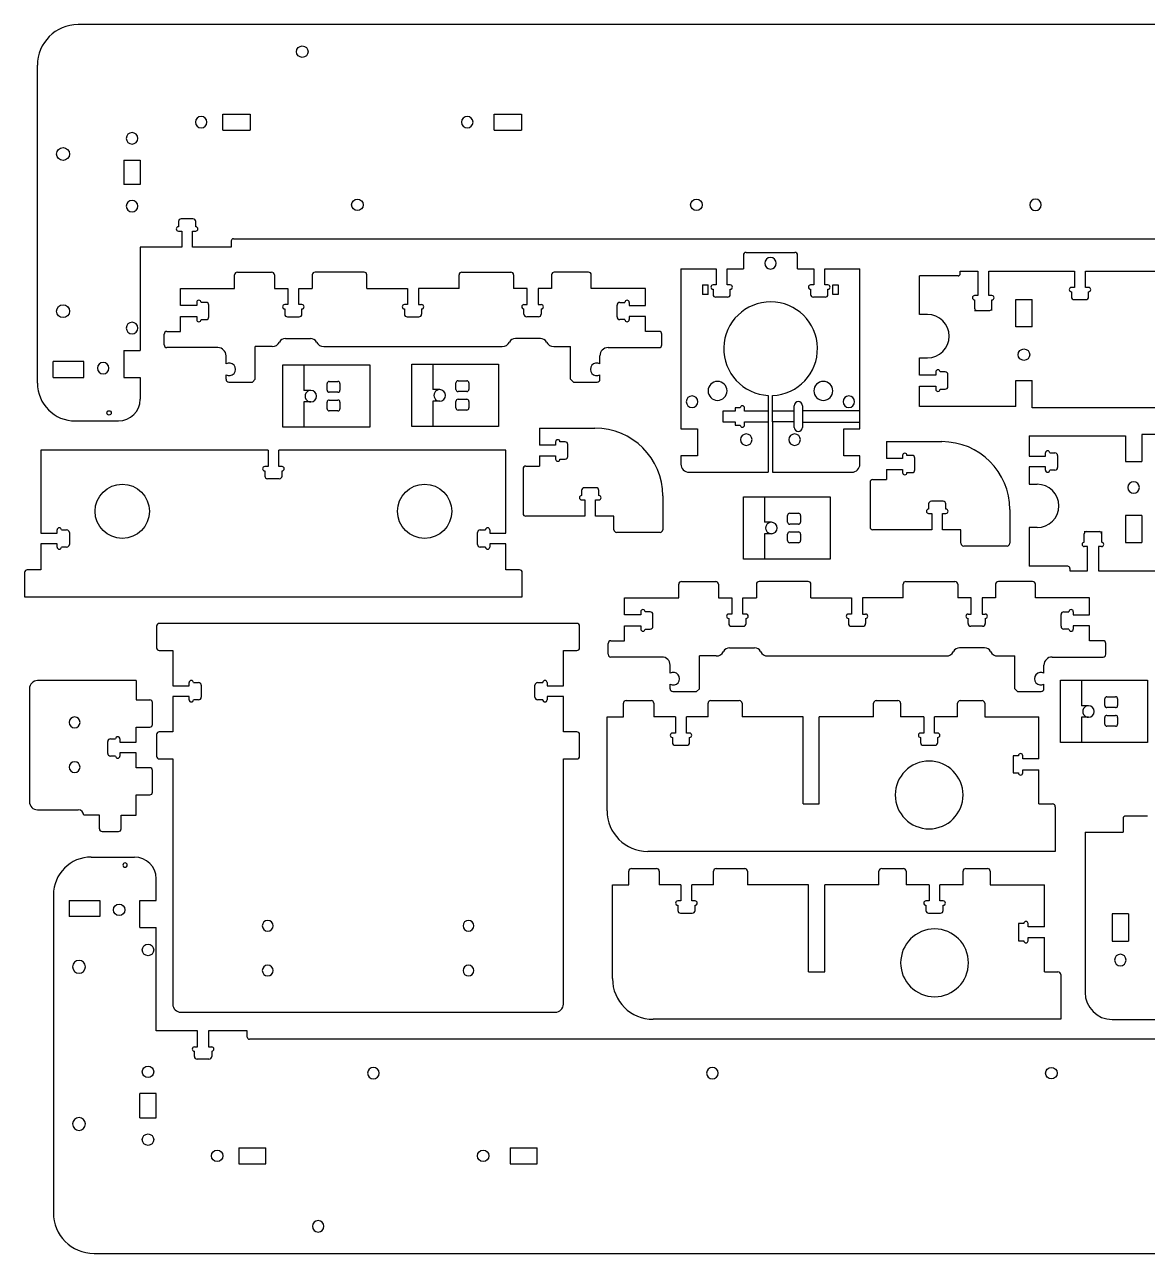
# Model space of a CAD drawing. Header units: millimetres. Extents: x 153 to 1657, y 1821 to 3313.
# Drawn here: x 154 to 982, y 2401 to 3308 of the extents above; entities that cross this region are included whole.
import ezdxf

# ---------------------------------------------------------------- set-up
doc = ezdxf.new("R2010")
doc.units = ezdxf.units.MM
doc.linetypes.add('HIDDEN', pattern=[9.525, 6.35, -3.175])
doc.layers.get('0').update_dxf_attribs({"color": 253, "lineweight": 70, "true_color": 0x8faf8f})
doc.layers.add('Hidden', color=48, linetype='HIDDEN', lineweight=70, true_color=0x483a05)

msp = doc.modelspace()

# ---------------------------------------------------------------- linework, layer by layer
at = {"color": 158, "lineweight": -3, "true_color": 0x052648}
for p, q in [((1354.97, 3308.17), (192.97, 3308.17)), ((162.97, 3043.67), (162.97, 3278.17)), ((299.77, 3230.17), (299.77, 3242.17)), ((299.77, 3242.17), (319.77, 3242.17)), ((319.77, 3242.17), (319.77, 3230.17)), ((499.85, 3230.17), (499.85, 3242.17)), ((499.85, 3242.17), (519.85, 3242.17)), ((519.85, 3242.17), (519.85, 3230.17)), ((299.77, 3230.17), (319.77, 3230.17)), ((499.85, 3230.17), (519.85, 3230.17)), ((226.77, 3208.23), (226.77, 3190.18)), ((226.77, 3208.23), (238.77, 3208.23)), ((238.77, 3208.23), (238.77, 3190.18)), ((238.77, 3190.18), (226.77, 3190.18)), ((277.72, 3164.82), (269.02, 3164.82)), ((267.02, 3162.82), (267.02, 3159.02)), ((267.02, 3155.82), (269.37, 3155.82)), ((269.37, 3155.82), (269.37, 3143.82)), ((277.37, 3143.82), (277.37, 3155.82)), ((277.37, 3155.82), (279.72, 3155.82)), ((279.72, 3159.02), (279.72, 3162.82)), ((305.97, 3148.57), (305.97, 3143.82)), ((307.57, 3150.17), (1240.37, 3150.17)), ((238.77, 3143.82), (238.77, 3067.67)), ((269.37, 3143.82), (238.77, 3143.82)), ((305.97, 3143.82), (277.37, 3143.82)), ((226.77, 3067.67), (238.77, 3067.67)), ((226.77, 3067.67), (226.77, 3047.67)), ((174.72, 3047.67), (174.72, 3059.67)), ((197.22, 3059.67), (174.72, 3059.67)), ((197.22, 3047.67), (197.22, 3059.67)), ((174.72, 3047.67), (197.22, 3047.67)), ((226.77, 3047.67), (238.77, 3047.67)), ((238.77, 3047.67), (238.77, 3031.67)), ((190.97, 3015.67), (222.77, 3015.67)), ((560.85, 2866.28), (252.85, 2866.28)), ((250.85, 2864.28), (250.85, 2848.28)), ((562.85, 2848.28), (562.85, 2864.28)), ((252.85, 2846.28), (262.85, 2846.28)), ((262.85, 2846.28), (262.85, 2820.28)), ((550.85, 2846.28), (560.85, 2846.28)), ((550.85, 2820.28), (550.85, 2846.28)), ((262.85, 2820.28), (274.85, 2820.28)), ((274.85, 2820.28), (274.85, 2822.63)), ((278.05, 2822.63), (281.85, 2822.63)), ((283.85, 2820.63), (283.85, 2811.93)), ((529.85, 2811.93), (529.85, 2820.63)), ((531.85, 2822.63), (535.65, 2822.63)), ((538.85, 2822.63), (538.85, 2820.28)), ((538.85, 2820.28), (550.85, 2820.28)), ((262.85, 2812.28), (262.85, 2786.28)), ((274.85, 2812.28), (262.85, 2812.28)), ((274.85, 2809.93), (274.85, 2812.28)), ((538.85, 2812.28), (538.85, 2809.93)), ((550.85, 2812.28), (538.85, 2812.28)), ((550.85, 2786.28), (550.85, 2812.28)), ((281.85, 2809.93), (278.05, 2809.93)), ((535.65, 2809.93), (531.85, 2809.93)), ((250.85, 2784.28), (250.85, 2768.28)), ((262.85, 2786.28), (252.85, 2786.28)), ((560.85, 2786.28), (550.85, 2786.28)), ((562.85, 2768.28), (562.85, 2784.28)), ((252.85, 2766.28), (262.85, 2766.28)), ((262.85, 2766.28), (262.85, 2585.36)), ((550.85, 2585.36), (550.85, 2766.28)), ((550.85, 2766.28), (560.85, 2766.28)), ((202.74, 2693.93), (234.54, 2693.93)), ((250.54, 2661.93), (250.54, 2677.93)), ((174.74, 2665.93), (174.74, 2431.43)), ((186.49, 2661.93), (208.99, 2661.93)), ((186.49, 2661.93), (186.49, 2649.93)), ((208.99, 2661.93), (208.99, 2649.93)), ((238.54, 2641.93), (238.54, 2661.93)), ((238.54, 2661.93), (250.54, 2661.93)), ((208.99, 2649.93), (186.49, 2649.93)), ((238.54, 2641.93), (250.54, 2641.93)), ((250.54, 2565.78), (250.54, 2641.93)), ((268.85, 2579.36), (544.85, 2579.36)), ((281.14, 2565.78), (250.54, 2565.78)), ((281.14, 2553.78), (281.14, 2565.78)), ((317.74, 2565.78), (289.14, 2565.78)), ((289.14, 2565.78), (289.14, 2553.78)), ((317.74, 2561.03), (317.74, 2565.78)), ((1252.14, 2559.43), (319.34, 2559.43)), ((278.79, 2553.78), (281.14, 2553.78)), ((278.79, 2546.78), (278.79, 2550.58)), ((289.14, 2553.78), (291.49, 2553.78)), ((291.49, 2550.58), (291.49, 2546.78)), ((289.49, 2544.78), (280.79, 2544.78)), ((250.54, 2519.42), (238.54, 2519.42)), ((238.54, 2501.37), (238.54, 2519.42)), ((250.54, 2501.37), (250.54, 2519.42)), ((238.54, 2501.37), (250.54, 2501.37)), ((311.54, 2479.43), (311.54, 2467.43)), ((311.54, 2479.43), (331.54, 2479.43)), ((331.54, 2467.43), (331.54, 2479.43)), ((511.62, 2479.43), (511.62, 2467.43)), ((511.62, 2479.43), (531.62, 2479.43)), ((531.62, 2467.43), (531.62, 2479.43)), ((311.54, 2467.43), (331.54, 2467.43)), ((511.62, 2467.43), (531.62, 2467.43)), ((204.74, 2401.43), (1366.74, 2401.43))]:
    msp.add_line(p, q, dxfattribs=at)
at = {"color": 48, "lineweight": -3, "true_color": 0x483a05}
for p, q in [((683.56, 3138.04), (683.56, 3128.04)), ((685.56, 3140.04), (721.56, 3140.04)), ((723.56, 3128.04), (723.56, 3138.04)), ((308.43, 3113.51), (308.43, 3123.51)), ((310.43, 3125.51), (335.71, 3125.51)), ((337.71, 3123.51), (337.71, 3113.51)), ((365.71, 3123.51), (365.71, 3113.51)), ((403.93, 3125.51), (367.71, 3125.51)), ((405.93, 3113.51), (405.93, 3123.51)), ((473.93, 3113.51), (473.93, 3123.51)), ((475.93, 3125.51), (512.15, 3125.51)), ((514.15, 3123.51), (514.15, 3113.51)), ((542.15, 3123.51), (542.15, 3113.51)), ((569.43, 3125.51), (544.15, 3125.51)), ((571.43, 3113.51), (571.43, 3123.51)), ((637.55, 3128.04), (663.56, 3128.04)), ((637.55, 3128.04), (637.55, 3009.89)), ((663.56, 3128.04), (663.56, 3116.03)), ((671.56, 3128.04), (683.56, 3128.04)), ((671.56, 3116.03), (671.56, 3128.04)), ((723.56, 3128.04), (735.56, 3128.04)), ((735.56, 3128.04), (735.56, 3116.03)), ((743.56, 3128.04), (769.57, 3128.04)), ((743.56, 3116.03), (743.56, 3128.04)), ((769.57, 3023.46), (769.57, 3128.04)), ((841.88, 3122.72), (813.48, 3122.72)), ((813.48, 3094.25), (813.48, 3122.72)), ((843.48, 3126.22), (856.48, 3126.22)), ((843.48, 3124.32), (843.48, 3126.22)), ((856.48, 3126.22), (856.48, 3108.22)), ((864.48, 3126.22), (927.81, 3126.22)), ((864.48, 3108.22), (864.48, 3126.22)), ((927.81, 3126.22), (927.81, 3114.22)), ((935.81, 3126.22), (1038.58, 3126.22)), ((935.81, 3114.22), (935.81, 3126.22)), ((268.43, 3113.51), (308.43, 3113.51)), ((268.43, 3100.79), (268.43, 3113.51)), ((337.71, 3113.51), (347.71, 3113.51)), ((347.71, 3113.51), (347.71, 3101.51)), ((355.71, 3113.51), (356.23, 3113.51)), ((355.71, 3101.51), (355.71, 3113.51)), ((356.23, 3113.51), (365.71, 3113.51)), ((405.93, 3113.51), (435.93, 3113.51)), ((435.93, 3113.51), (435.93, 3101.51)), ((473.93, 3113.51), (443.93, 3113.51)), ((443.93, 3113.51), (443.93, 3101.51)), ((523.63, 3113.51), (514.15, 3113.51)), ((524.15, 3113.51), (523.63, 3113.51)), ((524.15, 3101.51), (524.15, 3113.51)), ((542.15, 3113.51), (532.15, 3113.51)), ((532.15, 3113.51), (532.15, 3101.51)), ((611.43, 3113.51), (571.43, 3113.51)), ((611.43, 3100.79), (611.43, 3113.51)), ((653.56, 3116.04), (653.56, 3109.03)), ((653.56, 3116.04), (657.56, 3116.04)), ((657.56, 3109.03), (657.56, 3116.04)), ((663.56, 3116.03), (661.21, 3116.03)), ((661.21, 3112.83), (661.21, 3109.03)), ((673.91, 3116.03), (671.56, 3116.03)), ((673.91, 3109.03), (673.91, 3112.83)), ((735.56, 3116.03), (733.21, 3116.03)), ((733.21, 3112.83), (733.21, 3109.03)), ((745.91, 3116.03), (743.56, 3116.03)), ((745.91, 3109.03), (745.91, 3112.83)), ((749.56, 3109.03), (749.56, 3116.03)), ((749.56, 3116.03), (753.56, 3116.03)), ((753.56, 3116.03), (753.56, 3109.03)), ((927.81, 3114.22), (925.46, 3114.22)), ((925.46, 3111.02), (925.46, 3107.22)), ((938.16, 3114.22), (935.81, 3114.22)), ((938.16, 3107.22), (938.16, 3111.02)), ((280.43, 3103.14), (280.43, 3100.79)), ((287.43, 3103.14), (283.63, 3103.14)), ((289.43, 3092.44), (289.43, 3101.14)), ((347.71, 3101.51), (345.36, 3101.51)), ((358.06, 3101.51), (355.71, 3101.51)), ((435.93, 3101.51), (433.58, 3101.51)), ((443.93, 3101.51), (446.28, 3101.51)), ((521.8, 3101.51), (524.15, 3101.51)), ((532.15, 3101.51), (534.5, 3101.51)), ((590.43, 3092.44), (590.43, 3101.14)), ((592.43, 3103.14), (596.23, 3103.14)), ((599.43, 3103.14), (599.43, 3100.79)), ((657.56, 3109.03), (653.56, 3109.03)), ((671.91, 3107.03), (663.21, 3107.03)), ((743.91, 3107.03), (735.21, 3107.03)), ((753.56, 3109.03), (749.56, 3109.03)), ((856.48, 3108.22), (854.13, 3108.22)), ((854.13, 3105.02), (854.13, 3098.82)), ((866.83, 3108.22), (864.48, 3108.22)), ((866.83, 3098.82), (866.83, 3105.02)), ((884.48, 3085.22), (884.48, 3105.22)), ((884.48, 3105.22), (896.48, 3105.22)), ((896.48, 3085.22), (896.48, 3105.22)), ((927.46, 3105.22), (936.16, 3105.22)), ((280.43, 3100.79), (268.43, 3100.79)), ((268.43, 3092.79), (280.43, 3092.79)), ((268.43, 3081.79), (268.43, 3092.79)), ((280.43, 3092.79), (280.43, 3090.44)), ((345.36, 3098.31), (345.36, 3094.51)), ((347.36, 3092.51), (356.06, 3092.51)), ((358.06, 3094.51), (358.06, 3098.31)), ((433.58, 3098.31), (433.58, 3094.51)), ((435.58, 3092.51), (444.28, 3092.51)), ((446.28, 3098.31), (446.28, 3094.51)), ((521.8, 3094.51), (521.8, 3098.31)), ((532.5, 3092.51), (523.8, 3092.51)), ((534.5, 3098.31), (534.5, 3094.51)), ((599.43, 3100.79), (611.43, 3100.79)), ((611.43, 3092.79), (599.43, 3092.79)), ((599.43, 3092.79), (599.43, 3090.44)), ((611.43, 3081.79), (611.43, 3092.79)), ((819.32, 3094.25), (813.48, 3094.25)), ((854.13, 3097.22), (855.73, 3097.22)), ((855.73, 3097.22), (865.23, 3097.22)), ((866.83, 3097.22), (866.83, 3098.82)), ((283.63, 3090.44), (287.43, 3090.44)), ((596.23, 3090.44), (592.43, 3090.44)), ((896.48, 3085.22), (884.48, 3085.22)), ((256.43, 3071.79), (256.43, 3079.79)), ((258.43, 3081.79), (268.43, 3081.79)), ((345.93, 3076.59), (364.32, 3076.59)), ((533.93, 3076.59), (515.54, 3076.59)), ((621.43, 3081.79), (611.43, 3081.79)), ((623.43, 3071.79), (623.43, 3079.79)), ((296.08, 3069.79), (258.43, 3069.79)), ((323.66, 3046.41), (323.66, 3070.55)), ((336.11, 3070.55), (323.66, 3070.55)), ((374.14, 3070.55), (505.72, 3070.55)), ((543.75, 3070.55), (556.2, 3070.55)), ((556.2, 3046.41), (556.2, 3070.55)), ((583.78, 3069.79), (621.43, 3069.79)), ((302.08, 3057.76), (302.08, 3063.79)), ((344.07, 3010.99), (344.07, 3056.99)), ((344.07, 3056.99), (359.57, 3056.99)), ((359.57, 3056.99), (359.57, 3038.24)), ((359.57, 3056.99), (408.03, 3056.99)), ((408.03, 3056.99), (408.03, 3010.99)), ((439.1, 3011.54), (439.1, 3057.54)), ((439.1, 3057.54), (454.6, 3057.54)), ((454.6, 3057.54), (454.6, 3038.79)), ((454.6, 3057.54), (503.06, 3057.54)), ((503.06, 3057.54), (503.06, 3011.54)), ((577.78, 3057.76), (577.78, 3063.79)), ((813.48, 3062.25), (819.32, 3062.25)), ((813.48, 3049.48), (813.48, 3062.25)), ((302.08, 3046.41), (302.08, 3049.76)), ((577.78, 3046.41), (577.78, 3049.76)), ((825.48, 3049.48), (813.48, 3049.48)), ((825.48, 3051.83), (825.48, 3049.48)), ((832.48, 3051.83), (828.68, 3051.83)), ((834.48, 3041.13), (834.48, 3049.83)), ((304.08, 3044.41), (321.66, 3044.41)), ((323.66, 3046.41), (321.66, 3044.41)), ((364.63, 3038.24), (359.57, 3038.24)), ((376.59, 3038.42), (376.59, 3043.22)), ((378.19, 3044.82), (384.52, 3044.82)), ((386.12, 3043.22), (386.12, 3038.42)), ((459.66, 3038.79), (454.6, 3038.79)), ((471.62, 3038.97), (471.62, 3043.77)), ((473.22, 3045.37), (479.55, 3045.37)), ((481.15, 3043.77), (481.15, 3038.97)), ((558.2, 3044.41), (556.2, 3046.41)), ((558.2, 3044.41), (575.78, 3044.41)), ((813.48, 3041.48), (825.48, 3041.48)), ((813.48, 3026.47), (813.48, 3041.48)), ((825.48, 3041.48), (825.48, 3039.13)), ((828.68, 3039.13), (832.48, 3039.13)), ((884.48, 3026.47), (884.48, 3045.48)), ((884.48, 3045.48), (896.48, 3045.48)), ((896.48, 3025.48), (896.48, 3045.48)), ((364.63, 3029.74), (359.57, 3029.74)), ((359.57, 3029.74), (359.57, 3010.99)), ((376.59, 3024.75), (376.59, 3029.55)), ((384.52, 3036.82), (378.19, 3036.82)), ((378.19, 3031.15), (384.52, 3031.15)), ((386.12, 3029.55), (386.12, 3024.75)), ((459.66, 3030.29), (454.6, 3030.29)), ((454.6, 3030.29), (454.6, 3011.54)), ((471.62, 3025.3), (471.62, 3030.1)), ((479.55, 3037.37), (473.22, 3037.37)), ((473.22, 3031.7), (479.55, 3031.7)), ((481.15, 3030.1), (481.15, 3025.3)), ((701.96, 3034.53), (701.96, 3022.96)), ((705.16, 3022.96), (705.16, 3034.52)), ((384.52, 3023.15), (378.19, 3023.15)), ((479.55, 3023.7), (473.22, 3023.7)), ((668.46, 3022.96), (668.46, 3014.96)), ((677.46, 3022.96), (668.46, 3022.96)), ((677.46, 3025.31), (677.46, 3022.96)), ((681.26, 3025.31), (677.46, 3025.31)), ((684.46, 3022.96), (684.46, 3025.31)), ((701.96, 3022.96), (684.46, 3022.96)), ((701.96, 3022.96), (701.96, 3014.96)), ((721.16, 3022.96), (705.16, 3022.96)), ((705.16, 3014.96), (705.16, 3022.96)), ((721.16, 3022.96), (721.16, 3026.96)), ((721.16, 3014.96), (721.16, 3022.96)), ((727.16, 3026.96), (727.16, 3023.46)), ((727.16, 3023.46), (769.57, 3023.46)), ((727.16, 3023.46), (727.16, 3014.46)), ((769.57, 3014.46), (769.57, 3023.46)), ((884.48, 3026.47), (813.48, 3026.47)), ((987.58, 3025.48), (896.48, 3025.48)), ((359.57, 3010.99), (344.07, 3010.99)), ((408.03, 3010.99), (359.57, 3010.99)), ((454.6, 3011.54), (439.1, 3011.54)), ((503.06, 3011.54), (454.6, 3011.54)), ((533.15, 3010.42), (574.15, 3010.42)), ((533.15, 3010.42), (533.15, 2997.92)), ((668.46, 3014.96), (677.46, 3014.96)), ((677.46, 3014.96), (677.46, 3012.61)), ((677.46, 3012.61), (681.26, 3012.61)), ((684.46, 3014.96), (701.96, 3014.96)), ((684.46, 3012.61), (684.46, 3014.96)), ((701.96, 3014.96), (701.96, 2977.89)), ((721.16, 3014.96), (705.16, 3014.96)), ((705.16, 3014.96), (705.16, 2977.89)), ((721.16, 3010.96), (721.16, 3014.96)), ((727.16, 3014.46), (727.16, 3010.96)), ((769.57, 3014.46), (727.16, 3014.46)), ((769.57, 3009.89), (769.57, 3014.46)), ((637.55, 3009.89), (649.88, 3009.89)), ((649.88, 3009.89), (649.88, 2989.89)), ((757.56, 2989.89), (757.56, 3009.89)), ((757.56, 3009.89), (769.57, 3009.89)), ((894.36, 3004.76), (965.36, 3004.76)), ((894.36, 3004.76), (894.36, 2989.75)), ((965.36, 3004.76), (965.36, 2985.75)), ((977.36, 3005.75), (977.36, 2985.75)), ((1068.46, 3005.75), (977.36, 3005.75)), ((333.03, 2994.06), (165.53, 2994.06)), ((165.53, 2994.06), (165.53, 2932.96)), ((333.03, 2994.06), (333.03, 2982.06)), ((508.53, 2994.06), (341.03, 2994.06)), ((341.03, 2982.06), (341.03, 2994.06)), ((508.53, 2932.96), (508.53, 2994.06)), ((545.15, 2997.92), (533.15, 2997.92)), ((545.15, 3000.27), (545.15, 2997.92)), ((552.15, 3000.27), (548.35, 3000.27)), ((554.15, 2989.57), (554.15, 2998.27)), ((789.05, 3000.42), (830.05, 3000.42)), ((789.05, 3000.42), (789.05, 2987.92)), ((533.15, 2989.92), (545.15, 2989.92)), ((533.15, 2989.92), (533.15, 2982.42)), ((545.15, 2989.92), (545.15, 2987.57)), ((548.35, 2987.57), (552.15, 2987.57)), ((649.88, 2989.89), (637.55, 2989.89)), ((637.55, 2989.89), (637.55, 2983.89)), ((769.57, 2989.89), (757.56, 2989.89)), ((769.57, 2983.89), (769.57, 2989.89)), ((801.05, 2987.92), (789.05, 2987.92)), ((801.05, 2990.27), (801.05, 2987.92)), ((808.05, 2990.27), (804.25, 2990.27)), ((810.05, 2979.57), (810.05, 2988.27)), ((894.36, 2989.75), (906.36, 2989.75)), ((906.36, 2989.75), (906.36, 2992.1)), ((909.56, 2992.1), (913.36, 2992.1)), ((915.36, 2990.1), (915.36, 2981.4)), ((965.36, 2985.75), (977.36, 2985.75)), ((333.03, 2982.06), (330.68, 2982.06)), ((330.68, 2978.86), (330.68, 2975.06)), ((343.38, 2982.06), (341.03, 2982.06)), ((343.38, 2975.06), (343.38, 2978.86)), ((521.15, 2980.42), (521.15, 2947.42)), ((523.15, 2982.42), (533.15, 2982.42)), ((643.55, 2977.89), (701.96, 2977.89)), ((705.16, 2977.89), (763.57, 2977.89)), ((789.05, 2979.92), (801.05, 2979.92)), ((789.05, 2979.92), (789.05, 2972.42)), ((801.05, 2979.92), (801.05, 2977.57)), ((804.25, 2977.57), (808.05, 2977.57)), ((906.36, 2981.75), (894.36, 2981.75)), ((894.36, 2981.75), (894.36, 2968.98)), ((906.36, 2979.4), (906.36, 2981.75)), ((913.36, 2979.4), (909.56, 2979.4)), ((341.38, 2973.06), (332.68, 2973.06)), ((575, 2966.42), (566.3, 2966.42)), ((777.05, 2970.42), (777.05, 2937.42)), ((779.05, 2972.42), (789.05, 2972.42)), ((894.36, 2968.98), (900.2, 2968.98)), ((564.3, 2964.42), (564.3, 2960.62)), ((564.3, 2957.42), (566.65, 2957.42)), ((566.65, 2957.42), (566.65, 2945.42)), ((574.65, 2957.42), (577, 2957.42)), ((574.65, 2945.42), (574.65, 2957.42)), ((577, 2960.62), (577, 2964.42)), ((624.15, 2960.42), (624.15, 2935.42)), ((683.68, 2913.7), (683.68, 2959.7)), ((683.68, 2959.7), (699.18, 2959.7)), ((699.18, 2959.7), (699.18, 2940.95)), ((699.18, 2959.7), (747.64, 2959.7)), ((747.64, 2959.7), (747.64, 2913.7)), ((830.9, 2956.42), (822.2, 2956.42)), ((717.8, 2947.53), (724.13, 2947.53)), ((820.2, 2954.42), (820.2, 2950.62)), ((820.2, 2947.42), (822.55, 2947.42)), ((822.55, 2947.42), (822.55, 2935.42)), ((830.55, 2947.42), (832.9, 2947.42)), ((830.55, 2935.42), (830.55, 2947.42)), ((832.9, 2950.62), (832.9, 2954.42)), ((880.05, 2950.42), (880.05, 2925.42)), ((566.65, 2945.42), (523.15, 2945.42)), ((588.15, 2945.42), (574.65, 2945.42)), ((588.15, 2935.42), (588.15, 2945.42)), ((704.24, 2940.95), (699.18, 2940.95)), ((716.2, 2941.13), (716.2, 2945.93)), ((724.13, 2939.53), (717.8, 2939.53)), ((725.73, 2945.93), (725.73, 2941.13)), ((977.36, 2946.01), (965.36, 2946.01)), ((965.36, 2946.01), (965.36, 2926.01)), ((977.36, 2946.01), (977.36, 2926.01)), ((165.53, 2932.96), (177.53, 2932.96)), ((177.53, 2932.96), (177.53, 2935.31)), ((180.73, 2935.31), (184.53, 2935.31)), ((186.53, 2933.31), (186.53, 2924.61)), ((487.53, 2924.61), (487.53, 2933.31)), ((489.53, 2935.31), (493.33, 2935.31)), ((496.53, 2935.31), (496.53, 2932.96)), ((496.53, 2932.96), (508.53, 2932.96)), ((622.15, 2933.42), (590.15, 2933.42)), ((704.24, 2932.45), (699.18, 2932.45)), ((699.18, 2932.45), (699.18, 2913.7)), ((716.2, 2927.46), (716.2, 2932.26)), ((717.8, 2933.86), (724.13, 2933.86)), ((725.73, 2932.26), (725.73, 2927.46)), ((822.55, 2935.42), (779.05, 2935.42)), ((844.05, 2935.42), (830.55, 2935.42)), ((844.05, 2925.42), (844.05, 2935.42)), ((900.2, 2936.98), (894.36, 2936.98)), ((894.36, 2936.98), (894.36, 2908.51)), ((935.01, 2926.21), (935.01, 2932.41)), ((936.61, 2934.01), (946.11, 2934.01)), ((947.71, 2932.41), (947.71, 2926.21)), ((177.53, 2924.96), (165.53, 2924.96)), ((165.53, 2924.96), (165.53, 2905.86)), ((177.53, 2922.61), (177.53, 2924.96)), ((184.53, 2922.61), (180.73, 2922.61)), ((493.33, 2922.61), (489.53, 2922.61)), ((508.53, 2924.96), (496.53, 2924.96)), ((496.53, 2924.96), (496.53, 2922.61)), ((508.53, 2905.86), (508.53, 2924.96)), ((724.13, 2925.86), (717.8, 2925.86)), ((878.05, 2923.42), (846.05, 2923.42)), ((937.36, 2923.01), (935.01, 2923.01)), ((937.36, 2905.01), (937.36, 2923.01)), ((947.71, 2923.01), (945.36, 2923.01)), ((945.36, 2923.01), (945.36, 2905.01)), ((965.36, 2926.01), (977.36, 2926.01)), ((699.18, 2913.7), (683.68, 2913.7)), ((747.64, 2913.7), (699.18, 2913.7)), ((153.53, 2903.86), (153.53, 2885.86)), ((165.53, 2905.86), (155.53, 2905.86)), ((518.53, 2905.86), (508.53, 2905.86)), ((520.53, 2885.86), (520.53, 2903.86)), ((922.76, 2908.51), (894.36, 2908.51)), ((924.36, 2906.91), (924.36, 2905.01)), ((924.36, 2905.01), (937.36, 2905.01)), ((945.36, 2905.01), (1008.69, 2905.01)), ((635.9, 2885.23), (635.9, 2895.23)), ((637.9, 2897.23), (663.18, 2897.23)), ((665.18, 2895.23), (665.18, 2885.23)), ((693.18, 2895.23), (693.18, 2885.23)), ((731.4, 2897.23), (695.18, 2897.23)), ((733.4, 2885.23), (733.4, 2895.23)), ((801.4, 2885.23), (801.4, 2895.23)), ((803.4, 2897.23), (839.62, 2897.23)), ((841.62, 2895.23), (841.62, 2885.23)), ((869.62, 2895.23), (869.62, 2885.23)), ((896.9, 2897.23), (871.62, 2897.23)), ((898.9, 2885.23), (898.9, 2895.23)), ((153.53, 2885.86), (520.53, 2885.86)), ((595.9, 2885.23), (635.9, 2885.23)), ((595.9, 2872.51), (595.9, 2885.23)), ((665.18, 2885.23), (675.18, 2885.23)), ((675.18, 2885.23), (675.18, 2873.23)), ((683.18, 2885.23), (683.7, 2885.23)), ((683.18, 2873.23), (683.18, 2885.23)), ((683.7, 2885.23), (693.18, 2885.23)), ((733.4, 2885.23), (763.4, 2885.23)), ((763.4, 2885.23), (763.4, 2873.23)), ((801.4, 2885.23), (771.4, 2885.23)), ((771.4, 2885.23), (771.4, 2873.23)), ((851.1, 2885.23), (841.62, 2885.23)), ((851.62, 2885.23), (851.1, 2885.23)), ((851.62, 2873.23), (851.62, 2885.23)), ((869.62, 2885.23), (859.62, 2885.23)), ((859.62, 2885.23), (859.62, 2873.23)), ((938.9, 2885.23), (898.9, 2885.23)), ((938.9, 2872.51), (938.9, 2885.23)), ((607.9, 2874.86), (607.9, 2872.51)), ((614.9, 2874.86), (611.1, 2874.86)), ((919.9, 2874.86), (923.7, 2874.86)), ((926.9, 2874.86), (926.9, 2872.51)), ((607.9, 2872.51), (595.9, 2872.51)), ((616.9, 2864.16), (616.9, 2872.86)), ((675.18, 2873.23), (672.83, 2873.23)), ((672.83, 2870.03), (672.83, 2866.23)), ((685.53, 2873.23), (683.18, 2873.23)), ((685.53, 2866.23), (685.53, 2870.03)), ((763.4, 2873.23), (761.05, 2873.23)), ((761.05, 2870.03), (761.05, 2866.23)), ((771.4, 2873.23), (773.75, 2873.23)), ((773.75, 2870.03), (773.75, 2866.23)), ((849.27, 2873.23), (851.62, 2873.23)), ((849.27, 2866.23), (849.27, 2870.03)), ((859.62, 2873.23), (861.97, 2873.23)), ((861.97, 2870.03), (861.97, 2866.23)), ((917.9, 2864.16), (917.9, 2872.86)), ((926.9, 2872.51), (938.9, 2872.51)), ((595.9, 2864.51), (607.9, 2864.51)), ((595.9, 2853.51), (595.9, 2864.51)), ((607.9, 2864.51), (607.9, 2862.16)), ((611.1, 2862.16), (614.9, 2862.16)), ((674.83, 2864.23), (683.53, 2864.23)), ((763.05, 2864.23), (771.75, 2864.23)), ((859.97, 2864.23), (851.27, 2864.23)), ((923.7, 2862.16), (919.9, 2862.16)), ((938.9, 2864.51), (926.9, 2864.51)), ((926.9, 2864.51), (926.9, 2862.16)), ((938.9, 2853.51), (938.9, 2864.51)), ((583.9, 2843.51), (583.9, 2851.51)), ((585.9, 2853.51), (595.9, 2853.51)), ((673.4, 2848.31), (691.79, 2848.31)), ((861.4, 2848.31), (843.01, 2848.31)), ((948.9, 2853.51), (938.9, 2853.51)), ((950.9, 2843.51), (950.9, 2851.51)), ((623.55, 2841.51), (585.9, 2841.51)), ((651.13, 2818.13), (651.13, 2842.27)), ((663.58, 2842.27), (651.13, 2842.27)), ((701.61, 2842.27), (833.19, 2842.27)), ((871.22, 2842.27), (883.67, 2842.27)), ((883.67, 2818.13), (883.67, 2842.27)), ((911.25, 2841.51), (948.9, 2841.51)), ((629.55, 2829.48), (629.55, 2835.51)), ((905.25, 2829.48), (905.25, 2835.51)), ((235.83, 2824.07), (163.05, 2824.07)), ((235.83, 2824.07), (235.83, 2809.83)), ((629.55, 2818.13), (629.55, 2821.48)), ((905.25, 2818.13), (905.25, 2821.48)), ((917.55, 2778.31), (917.55, 2824.31)), ((917.55, 2824.31), (933.05, 2824.31)), ((933.05, 2824.31), (933.05, 2805.55)), ((933.05, 2824.31), (981.51, 2824.31)), ((981.51, 2824.31), (981.51, 2778.31)), ((157.05, 2818.07), (157.05, 2734.77)), ((631.55, 2816.13), (649.13, 2816.13)), ((651.13, 2818.13), (649.13, 2816.13)), ((885.67, 2816.13), (883.67, 2818.13)), ((885.67, 2816.13), (903.25, 2816.13)), ((951.67, 2812.14), (958, 2812.14)), ((235.83, 2809.83), (245.83, 2809.83)), ((247.83, 2791.83), (247.83, 2807.83)), ((595.08, 2797.36), (595.08, 2807.36)), ((597.08, 2809.36), (615.58, 2809.36)), ((617.58, 2807.36), (617.58, 2797.36)), ((657.58, 2797.36), (657.58, 2807.36)), ((659.58, 2809.36), (680.58, 2809.36)), ((682.58, 2807.36), (682.58, 2797.36)), ((779.58, 2797.36), (779.58, 2807.36)), ((781.58, 2809.36), (797.58, 2809.36)), ((799.58, 2807.36), (799.58, 2797.36)), ((841.58, 2797.36), (841.58, 2807.36)), ((843.58, 2809.36), (859.58, 2809.36)), ((861.58, 2807.36), (861.58, 2797.36)), ((938.11, 2805.55), (933.05, 2805.55)), ((950.07, 2805.74), (950.07, 2810.54)), ((958, 2804.14), (951.67, 2804.14)), ((959.6, 2810.54), (959.6, 2805.74)), ((583.08, 2797.36), (595.08, 2797.36)), ((583.08, 2728.06), (583.08, 2797.36)), ((633.58, 2797.36), (617.58, 2797.36)), ((633.58, 2797.36), (633.58, 2785.36)), ((657.58, 2797.36), (641.58, 2797.36)), ((641.58, 2785.36), (641.58, 2797.36)), ((727.58, 2797.36), (682.58, 2797.36)), ((727.58, 2733.06), (727.58, 2797.36)), ((779.58, 2797.36), (739.58, 2797.36)), ((739.58, 2733.06), (739.58, 2797.36)), ((816.58, 2797.36), (799.58, 2797.36)), ((816.58, 2797.36), (816.58, 2785.36)), ((841.58, 2797.36), (824.58, 2797.36)), ((824.58, 2785.36), (824.58, 2797.36)), ((861.58, 2797.36), (901.58, 2797.36)), ((901.58, 2766.36), (901.58, 2797.36)), ((938.11, 2797.06), (933.05, 2797.06)), ((933.05, 2797.06), (933.05, 2778.31)), ((950.07, 2792.07), (950.07, 2796.87)), ((951.67, 2798.47), (958, 2798.47)), ((959.6, 2796.87), (959.6, 2792.07)), ((235.83, 2789.83), (245.83, 2789.83)), ((235.83, 2778.77), (235.83, 2789.83)), ((633.58, 2785.36), (631.23, 2785.36)), ((643.93, 2785.36), (641.58, 2785.36)), ((816.58, 2785.36), (814.23, 2785.36)), ((826.93, 2785.36), (824.58, 2785.36)), ((958, 2790.47), (951.67, 2790.47)), ((214.83, 2770.42), (214.83, 2779.12)), ((216.83, 2781.12), (220.63, 2781.12)), ((223.83, 2781.12), (223.83, 2778.77)), ((223.83, 2778.77), (235.83, 2778.77)), ((631.23, 2782.16), (631.23, 2778.36)), ((633.23, 2776.36), (641.93, 2776.36)), ((643.93, 2778.36), (643.93, 2782.16)), ((814.23, 2782.16), (814.23, 2778.36)), ((816.23, 2776.36), (824.93, 2776.36)), ((826.93, 2778.36), (826.93, 2782.16)), ((933.05, 2778.31), (917.55, 2778.31)), ((981.51, 2778.31), (933.05, 2778.31)), ((220.63, 2768.42), (216.83, 2768.42)), ((235.83, 2770.77), (223.83, 2770.77)), ((223.83, 2770.77), (223.83, 2768.42)), ((235.83, 2759.83), (235.83, 2770.77)), ((882.58, 2768.71), (882.58, 2756.01)), ((886.38, 2768.71), (882.58, 2768.71)), ((889.58, 2766.36), (889.58, 2768.71)), ((901.58, 2766.36), (889.58, 2766.36)), ((245.83, 2759.83), (235.83, 2759.83)), ((247.83, 2741.83), (247.83, 2757.83)), ((889.58, 2758.36), (901.58, 2758.36)), ((889.58, 2756.01), (889.58, 2758.36)), ((901.58, 2733.06), (901.58, 2758.36)), ((882.58, 2756.01), (886.38, 2756.01)), ((235.83, 2739.83), (245.83, 2739.83)), ((235.83, 2724.77), (235.83, 2739.83)), ((727.58, 2733.06), (739.58, 2733.06)), ((901.58, 2733.06), (911.58, 2733.06)), ((913.58, 2731.06), (913.58, 2698.06)), ((163.05, 2728.77), (193.13, 2728.77)), ((208.73, 2724.77), (197.13, 2724.77)), ((208.73, 2714.77), (208.73, 2724.77)), ((224.73, 2714.77), (224.73, 2724.77)), ((224.73, 2724.77), (235.83, 2724.77)), ((963.58, 2722.19), (963.58, 2712.19)), ((981.58, 2724.19), (965.58, 2724.19)), ((210.73, 2712.77), (222.73, 2712.77)), ((935.58, 2712.19), (963.58, 2712.19)), ((935.58, 2712.19), (935.58, 2594.04)), ((913.58, 2698.06), (613.08, 2698.06)), ((601.08, 2685.49), (619.58, 2685.49)), ((663.58, 2685.49), (684.58, 2685.49)), ((785.58, 2685.49), (801.58, 2685.49)), ((847.58, 2685.49), (863.58, 2685.49)), ((599.08, 2673.49), (599.08, 2683.49)), ((621.58, 2683.49), (621.58, 2673.49)), ((661.58, 2673.49), (661.58, 2683.49)), ((686.58, 2683.49), (686.58, 2673.49)), ((783.58, 2673.49), (783.58, 2683.49)), ((803.58, 2683.49), (803.58, 2673.49)), ((845.58, 2673.49), (845.58, 2683.49)), ((865.58, 2683.49), (865.58, 2673.49)), ((587.08, 2673.49), (599.08, 2673.49)), ((587.08, 2604.19), (587.08, 2673.49)), ((637.58, 2673.49), (621.58, 2673.49)), ((637.58, 2673.49), (637.58, 2661.49)), ((661.58, 2673.49), (645.58, 2673.49)), ((645.58, 2661.49), (645.58, 2673.49)), ((731.58, 2673.49), (686.58, 2673.49)), ((731.58, 2609.19), (731.58, 2673.49)), ((783.58, 2673.49), (743.58, 2673.49)), ((743.58, 2609.19), (743.58, 2673.49)), ((820.58, 2673.49), (803.58, 2673.49)), ((820.58, 2673.49), (820.58, 2661.49)), ((845.58, 2673.49), (828.58, 2673.49)), ((828.58, 2661.49), (828.58, 2673.49)), ((865.58, 2673.49), (905.58, 2673.49)), ((905.58, 2642.49), (905.58, 2673.49)), ((637.58, 2661.49), (635.23, 2661.49)), ((635.23, 2658.29), (635.23, 2654.49)), ((647.93, 2661.49), (645.58, 2661.49)), ((647.93, 2654.49), (647.93, 2658.29)), ((820.58, 2661.49), (818.23, 2661.49)), ((818.23, 2658.29), (818.23, 2654.49)), ((830.93, 2661.49), (828.58, 2661.49)), ((830.93, 2654.49), (830.93, 2658.29)), ((637.23, 2652.49), (645.93, 2652.49)), ((820.23, 2652.49), (828.93, 2652.49)), ((955.58, 2651.89), (955.58, 2631.89)), ((967.58, 2651.89), (955.58, 2651.89)), ((967.58, 2651.89), (967.58, 2631.89)), ((886.58, 2644.84), (886.58, 2632.14)), ((890.38, 2644.84), (886.58, 2644.84)), ((893.58, 2642.49), (893.58, 2644.84)), ((905.58, 2642.49), (893.58, 2642.49)), ((886.58, 2632.14), (890.38, 2632.14)), ((893.58, 2634.49), (905.58, 2634.49)), ((893.58, 2632.14), (893.58, 2634.49)), ((905.58, 2609.19), (905.58, 2634.49)), ((955.58, 2631.89), (967.58, 2631.89)), ((731.58, 2609.19), (743.58, 2609.19)), ((905.58, 2609.19), (915.58, 2609.19)), ((917.58, 2607.19), (917.58, 2574.19)), ((917.58, 2574.19), (617.08, 2574.19)), ((955.58, 2574.04), (1305.16, 2574.04))]:
    msp.add_line(p, q, dxfattribs=at)
at = {"color": 158, "lineweight": -3, "true_color": 0x052648}
for centre, radius in [((358.3, 3288.17), 4.25), ((181.92, 3212.67), 4.76), ((398.97, 3175.17), 4.25), ((648.97, 3175.17), 4.25), ((181.92, 3096.67), 4.76), ((215.87, 3021.67), 1.6), ((223.28, 2654.93), 4.25), ((244.54, 2625.37), 4.25), ((244.54, 2535.42), 4.25), ((910.74, 2534.43), 4.25), ((244.54, 2485.37), 4.25), ((295.54, 2473.43), 4.25), ((491.74, 2473.43), 4.25)]:
    msp.add_circle(centre, radius, dxfattribs=at)
at = {"color": 158, "lineweight": -3, "true_color": 0x052648, "extrusion": (3.81401e-15, 8.67362e-19, -1)}
for centre in [(-283.77, 3236.17), (-479.97, 3236.17), (-232.77, 3224.23), (-232.77, 3174.18), (-898.97, 3175.17), (-232.77, 3084.23), (-211.51, 3054.67)]:
    msp.add_circle(centre, 4.25, dxfattribs=at)
at = {"color": 48, "lineweight": -3, "true_color": 0x483a05, "extrusion": (3.39762e-15, -3.67431e-15, -1)}
for centre, radius in [((-703.56, 3132.04), 4.25), ((-664.56, 3037.89), 7), ((-742.56, 3037.89), 7)]:
    msp.add_circle(centre, radius, dxfattribs=at)
at = {"color": 48, "lineweight": -3, "true_color": 0x483a05}
for centre, radius in [((890.48, 3064.6), 4.25), ((225.53, 2949.06), 20), ((448.53, 2949.06), 20)]:
    msp.add_circle(centre, radius, dxfattribs=at)
at = {"color": 48, "lineweight": -3, "true_color": 0x483a05, "extrusion": (3.39762e-15, -3.55185e-15, -1)}
for centre in [(-645.75, 3029.89), (-761.37, 3029.89), (-685.75, 3001.89), (-721.37, 3001.89)]:
    msp.add_circle(centre, 4.25, dxfattribs=at)
at = {"color": 48, "lineweight": -3, "true_color": 0x483a05, "extrusion": (-6.66706e-15, 2.9258e-15, -1)}
msp.add_circle((-971.36, 2966.63), 4.25, dxfattribs=at)
at = {"color": 48, "lineweight": -3, "true_color": 0x483a05, "extrusion": (-5.55112e-17, -5.15191e-15, -1)}
for centre in [(-190.44, 2793.27), (-190.44, 2760.27)]:
    msp.add_circle(centre, 4, dxfattribs=at)
at = {"color": 48, "lineweight": -3, "true_color": 0x483a05, "extrusion": (-5.55112e-17, 3.454e-15, -1)}
for centre in [(-820.58, 2739.71), (-824.58, 2615.84)]:
    msp.add_circle(centre, 25, dxfattribs=at)
at = {"color": 158, "lineweight": -3, "true_color": 0x052648, "extrusion": (-1.60174e-14, 8.67362e-19, -1)}
msp.add_circle((-227.64, 2687.93), 1.6, dxfattribs=at)
at = {"color": 158, "lineweight": -3, "true_color": 0x052648, "extrusion": (7.76054e-17, 3.91808e-15, -1)}
for centre in [(-332.85, 2643.16), (-480.85, 2643.16), (-332.85, 2610.16), (-480.85, 2610.16)]:
    msp.add_circle(centre, 4, dxfattribs=at)
at = {"color": 48, "lineweight": -3, "true_color": 0x483a05, "extrusion": (3.39762e-15, 1.23191e-15, -1)}
msp.add_circle((-961.58, 2617.89), 4.25, dxfattribs=at)
at = {"color": 158, "lineweight": -3, "true_color": 0x052648, "extrusion": (5.71917e-18, 8.67362e-19, -1)}
for centre in [(-193.69, 2612.93), (-193.69, 2496.93)]:
    msp.add_circle(centre, 4.76, dxfattribs=at)
at = {"color": 158, "lineweight": -3, "true_color": 0x052648, "extrusion": (-3.80257e-15, 8.67362e-19, -1)}
for centre in [(-410.74, 2534.43), (-660.74, 2534.43), (-370.07, 2421.43)]:
    msp.add_circle(centre, 4.25, dxfattribs=at)
at = {"color": 158, "lineweight": -3, "true_color": 0x052648}
for centre, radius, start, end in [((192.97, 3278.17), 30, 90, 180), ((269.02, 3162.82), 2, 90, 180), ((277.72, 3162.82), 2, 360, 90), ((267.02, 3157.42), 1.6, 90, 270), ((279.72, 3157.42), 1.6, 270, 90), ((307.57, 3148.57), 1.6, 90, 180), ((190.97, 3043.67), 28, 180, 270), ((222.77, 3031.67), 16, 270, 0), ((252.85, 2864.28), 2, 90, 180), ((560.85, 2864.28), 2, 0, 90), ((252.85, 2848.28), 2, 180, 270), ((560.85, 2848.28), 2, 270, 0), ((276.45, 2822.63), 1.6, 0, 180), ((281.85, 2820.63), 2, 360, 90), ((531.85, 2820.63), 2, 90, 180), ((537.25, 2822.63), 1.6, 0, 180), ((281.85, 2811.93), 2, 270, 0), ((531.85, 2811.93), 2, 180, 270), ((276.45, 2809.93), 1.6, 180, 0), ((537.25, 2809.93), 1.6, 180, 0), ((252.85, 2784.28), 2, 90, 180), ((560.85, 2784.28), 2, 0, 90), ((252.85, 2768.28), 2, 180, 270), ((560.85, 2768.28), 2, 270, 0), ((202.74, 2665.93), 28, 90, 180), ((234.54, 2677.93), 16, 0, 90), ((268.85, 2585.36), 6, 180, 270), ((544.85, 2585.36), 6, 270, 360), ((319.34, 2561.03), 1.6, 180, 270), ((278.79, 2552.18), 1.6, 90, 270), ((291.49, 2552.18), 1.6, 270, 90), ((280.79, 2546.78), 2, 180, 270), ((289.49, 2546.78), 2, 270, 0), ((204.74, 2431.43), 30, 180, 270)]:
    msp.add_arc(centre, radius, start, end, dxfattribs=at)
at = {"color": 48, "lineweight": -3, "true_color": 0x483a05}
for centre, radius, start, end in [((685.56, 3138.04), 2, 90, 180), ((721.56, 3138.04), 2, 360, 90), ((310.43, 3123.51), 2, 90, 180), ((335.71, 3123.51), 2, 0, 90), ((367.71, 3123.51), 2, 90, 180), ((403.93, 3123.51), 2, 0, 90), ((475.93, 3123.51), 2, 90, 180), ((512.15, 3123.51), 2, 360, 90), ((544.15, 3123.51), 2, 90, 180), ((569.43, 3123.51), 2, 360, 90), ((841.88, 3124.32), 1.6, 270, 0), ((661.21, 3114.43), 1.6, 90, 270), ((673.91, 3114.43), 1.6, 270, 90), ((733.21, 3114.43), 1.6, 90, 270), ((745.91, 3114.43), 1.6, 270, 90), ((925.46, 3112.62), 1.6, 90, 270), ((938.16, 3112.62), 1.6, 270, 90), ((282.03, 3103.14), 1.6, 0, 180), ((287.43, 3101.14), 2, 360, 90), ((345.36, 3099.91), 1.6, 90, 270), ((358.06, 3099.91), 1.6, 270, 90), ((433.58, 3099.91), 1.6, 90, 270), ((446.28, 3099.91), 1.6, 270, 90), ((521.8, 3099.91), 1.6, 90, 270), ((534.5, 3099.91), 1.6, 270, 90), ((592.43, 3101.14), 2, 90, 180), ((597.83, 3103.14), 1.6, 360, 180), ((663.21, 3109.03), 2, 180, 270), ((703.69, 3069.04), 34.55, 272.4385, 267.12986), ((671.91, 3109.03), 2, 270, 0), ((735.21, 3109.03), 2, 180, 270), ((743.91, 3109.03), 2, 270, 0), ((854.13, 3106.62), 1.6, 90, 270), ((866.83, 3106.62), 1.6, 270, 90), ((927.46, 3107.22), 2, 180, 270), ((936.16, 3107.22), 2, 270, 0), ((287.43, 3092.44), 2, 270, 360), ((347.36, 3094.51), 2, 180, 270), ((356.06, 3094.51), 2, 270, 360), ((435.58, 3094.51), 2, 180, 270), ((444.28, 3094.51), 2, 270, 0), ((523.8, 3094.51), 2, 180, 270), ((532.5, 3094.51), 2, 270, 0), ((592.43, 3092.44), 2, 180, 270), ((819.32, 3078.25), 16, 270, 90), ((855.73, 3098.82), 1.6, 180, 270), ((865.23, 3098.82), 1.6, 270, 0), ((282.03, 3090.44), 1.6, 180, 0), ((597.83, 3090.44), 1.6, 180, 0), ((258.43, 3079.79), 2, 90, 180), ((345.93, 3071.59), 5, 90, 153.18635), ((364.32, 3071.59), 5, 26.81365, 90), ((515.54, 3071.59), 5, 90, 153.18635), ((533.93, 3071.59), 5, 26.81365, 90), ((621.43, 3079.79), 2, 360, 90), ((258.43, 3071.79), 2, 180, 270), ((296.08, 3063.79), 6, 0, 90), ((336.11, 3076.55), 6, 270, 333.18635), ((374.14, 3076.55), 6, 206.81365, 270), ((505.72, 3076.55), 6, 270, 333.18635), ((543.75, 3076.55), 6, 206.81365, 270), ((583.78, 3063.79), 6, 90, 180), ((621.43, 3071.79), 2, 270, 0), ((304.43, 3053.76), 4.64, 239.57035, 120.42965), ((575.43, 3053.76), 4.64, 59.57035, 300.42965), ((827.08, 3051.83), 1.6, 360, 180), ((832.48, 3049.83), 2, 0, 90), ((304.08, 3046.41), 2, 180, 270), ((364.63, 3033.99), 4.25, 89.99993, 270), ((364.63, 3033.99), 4.25, 270, 89.99993), ((378.19, 3043.22), 1.6, 90, 180), ((378.19, 3038.42), 1.6, 180, 270), ((384.52, 3043.22), 1.6, 360, 90), ((384.52, 3038.42), 1.6, 270, 0), ((459.66, 3034.54), 4.25, 89.99993, 270), ((459.66, 3034.54), 4.25, 270, 89.99993), ((473.22, 3043.77), 1.6, 90, 180), ((473.22, 3038.97), 1.6, 180, 270), ((479.55, 3043.77), 1.6, 360, 90), ((479.55, 3038.97), 1.6, 270, 0), ((575.78, 3046.41), 2, 270, 0), ((827.08, 3039.13), 1.6, 180, 0), ((832.48, 3041.13), 2, 270, 0), ((378.19, 3029.55), 1.6, 90, 180), ((384.52, 3029.55), 1.6, 360, 90), ((473.22, 3030.1), 1.6, 90, 180), ((479.55, 3030.1), 1.6, 360, 90), ((724.16, 3026.96), 3, 0, 180), ((378.19, 3024.75), 1.6, 180, 270), ((384.52, 3024.75), 1.6, 270, 0), ((473.22, 3025.3), 1.6, 180, 270), ((479.55, 3025.3), 1.6, 270, 0), ((682.86, 3025.31), 1.6, 360, 180), ((574.15, 2960.42), 50, 0, 90), ((682.86, 3012.61), 1.6, 180, 0), ((724.16, 3010.96), 3, 180, 360), ((546.75, 3000.27), 1.6, 0, 180), ((552.15, 2998.27), 2, 0, 90), ((830.05, 2950.42), 50, 0, 90), ((907.96, 2992.1), 1.6, 360, 180), ((546.75, 2987.57), 1.6, 180, 0), ((552.15, 2989.57), 2, 270, 0), ((643.55, 2983.89), 6, 180, 270), ((763.57, 2983.89), 6, 270, 360), ((802.65, 2990.27), 1.6, 0, 180), ((808.05, 2988.27), 2, 0, 90), ((913.36, 2990.1), 2, 0, 90), ((330.68, 2980.46), 1.6, 90, 270), ((332.68, 2975.06), 2, 180, 270), ((341.38, 2975.06), 2, 270, 0), ((343.38, 2980.46), 1.6, 270, 90), ((523.15, 2980.42), 2, 90, 180), ((802.65, 2977.57), 1.6, 180, 0), ((808.05, 2979.57), 2, 270, 0), ((907.96, 2979.4), 1.6, 180, 0), ((913.36, 2981.4), 2, 270, 0), ((566.3, 2964.42), 2, 90, 180), ((575, 2964.42), 2, 0, 90), ((779.05, 2970.42), 2, 90, 180), ((900.2, 2952.98), 16, 270, 90), ((564.3, 2959.02), 1.6, 90, 270), ((577, 2959.02), 1.6, 270, 90), ((822.2, 2954.42), 2, 90, 180), ((830.9, 2954.42), 2, 0, 90), ((523.15, 2947.42), 2, 180, 270), ((717.8, 2945.93), 1.6, 90, 180), ((724.13, 2945.93), 1.6, 360, 90), ((820.2, 2949.02), 1.6, 90, 270), ((832.9, 2949.02), 1.6, 270, 90), ((704.24, 2936.7), 4.25, 89.99993, 270), ((704.24, 2936.7), 4.25, 270, 89.99993), ((717.8, 2941.13), 1.6, 180, 270), ((724.13, 2941.13), 1.6, 270, 0), ((179.13, 2935.31), 1.6, 360, 180), ((184.53, 2933.31), 2, 0, 90), ((489.53, 2933.31), 2, 90, 180), ((494.93, 2935.31), 1.6, 0, 180), ((590.15, 2935.42), 2, 180, 270), ((622.15, 2935.42), 2, 270, 360), ((717.8, 2932.26), 1.6, 90, 180), ((724.13, 2932.26), 1.6, 360, 90), ((779.05, 2937.42), 2, 180, 270), ((936.61, 2932.41), 1.6, 90, 180), ((946.11, 2932.41), 1.6, 0, 90), ((179.13, 2922.61), 1.6, 180, 0), ((184.53, 2924.61), 2, 270, 0), ((489.53, 2924.61), 2, 180, 270), ((494.93, 2922.61), 1.6, 180, 0), ((717.8, 2927.46), 1.6, 180, 270), ((724.13, 2927.46), 1.6, 270, 0), ((846.05, 2925.42), 2, 180, 270), ((878.05, 2925.42), 2, 270, 360), ((935.01, 2924.61), 1.6, 90, 270), ((947.71, 2924.61), 1.6, 270, 90), ((155.53, 2903.86), 2, 90, 180), ((518.53, 2903.86), 2, 360, 90), ((922.76, 2906.91), 1.6, 0, 90), ((637.9, 2895.23), 2, 90, 180), ((663.18, 2895.23), 2, 0, 90), ((695.18, 2895.23), 2, 90, 180), ((731.4, 2895.23), 2, 0, 90), ((803.4, 2895.23), 2, 90, 180), ((839.62, 2895.23), 2, 360, 90), ((871.62, 2895.23), 2, 90, 180), ((896.9, 2895.23), 2, 360, 90), ((609.5, 2874.86), 1.6, 0, 180), ((614.9, 2872.86), 2, 360, 90), ((919.9, 2872.86), 2, 90, 180), ((925.3, 2874.86), 1.6, 360, 180), ((672.83, 2871.63), 1.6, 90, 270), ((674.83, 2866.23), 2, 180, 270), ((683.53, 2866.23), 2, 270, 360), ((685.53, 2871.63), 1.6, 270, 90), ((761.05, 2871.63), 1.6, 90, 270), ((763.05, 2866.23), 2, 180, 270), ((771.75, 2866.23), 2, 270, 0), ((773.75, 2871.63), 1.6, 270, 90), ((849.27, 2871.63), 1.6, 90, 270), ((851.27, 2866.23), 2, 180, 270), ((859.97, 2866.23), 2, 270, 0), ((861.97, 2871.63), 1.6, 270, 90), ((609.5, 2862.16), 1.6, 180, 0), ((614.9, 2864.16), 2, 270, 360), ((919.9, 2864.16), 2, 180, 270), ((925.3, 2862.16), 1.6, 180, 0), ((585.9, 2851.51), 2, 90, 180), ((673.4, 2843.31), 5, 90, 153.18635), ((691.79, 2843.31), 5, 26.81365, 90), ((843.01, 2843.31), 5, 90, 153.18635), ((861.4, 2843.31), 5, 26.81365, 90), ((948.9, 2851.51), 2, 360, 90), ((585.9, 2843.51), 2, 180, 270), ((623.55, 2835.51), 6, 0, 90), ((663.58, 2848.27), 6, 270, 333.18635), ((701.61, 2848.27), 6, 206.81365, 270), ((833.19, 2848.27), 6, 270, 333.18635), ((871.22, 2848.27), 6, 206.81365, 270), ((911.25, 2835.51), 6, 90, 180), ((948.9, 2843.51), 2, 270, 0), ((631.9, 2825.48), 4.64, 239.57035, 120.42965), ((902.9, 2825.48), 4.64, 59.57035, 300.42965), ((163.05, 2818.07), 6, 90, 180), ((631.55, 2818.13), 2, 180, 270), ((903.25, 2818.13), 2, 270, 0), ((951.67, 2810.54), 1.6, 90, 180), ((958, 2810.54), 1.6, 360, 90), ((245.83, 2807.83), 2, 360, 90), ((597.08, 2807.36), 2, 90, 180), ((615.58, 2807.36), 2, 360, 90), ((659.58, 2807.36), 2, 90, 180), ((680.58, 2807.36), 2, 360, 90), ((781.58, 2807.36), 2, 90, 180), ((797.58, 2807.36), 2, 360, 90), ((843.58, 2807.36), 2, 90, 180), ((859.58, 2807.36), 2, 360, 90), ((938.11, 2801.31), 4.25, 89.99993, 270), ((938.11, 2801.31), 4.25, 270, 89.99993), ((951.67, 2805.74), 1.6, 180, 270), ((958, 2805.74), 1.6, 270, 0), ((951.67, 2796.87), 1.6, 90, 180), ((958, 2796.87), 1.6, 360, 90), ((245.83, 2791.83), 2, 270, 0), ((631.23, 2783.76), 1.6, 90, 270), ((643.93, 2783.76), 1.6, 270, 90), ((814.23, 2783.76), 1.6, 90, 270), ((826.93, 2783.76), 1.6, 270, 90), ((951.67, 2792.07), 1.6, 180, 270), ((958, 2792.07), 1.6, 270, 0), ((216.83, 2779.12), 2, 90, 180), ((222.23, 2781.12), 1.6, 0, 180), ((633.23, 2778.36), 2, 180, 270), ((641.93, 2778.36), 2, 270, 0), ((816.23, 2778.36), 2, 180, 270), ((824.93, 2778.36), 2, 270, 0), ((216.83, 2770.42), 2, 180, 270), ((222.23, 2768.42), 1.6, 180, 0), ((887.98, 2768.71), 1.6, 0, 180), ((245.83, 2757.83), 2, 0, 90), ((887.98, 2756.01), 1.6, 180, 0), ((245.83, 2741.83), 2, 270, 0), ((163.05, 2734.77), 6, 180, 270), ((911.58, 2731.06), 2, 360, 90), ((193.13, 2724.77), 4, 0, 90), ((613.08, 2728.06), 30, 180, 270), ((965.58, 2722.19), 2, 90, 180), ((210.73, 2714.77), 2, 180, 270), ((222.73, 2714.77), 2, 270, 0), ((601.08, 2683.49), 2, 90, 180), ((619.58, 2683.49), 2, 360, 90), ((663.58, 2683.49), 2, 90, 180), ((684.58, 2683.49), 2, 360, 90), ((785.58, 2683.49), 2, 90, 180), ((801.58, 2683.49), 2, 360, 90), ((847.58, 2683.49), 2, 90, 180), ((863.58, 2683.49), 2, 360, 90), ((635.23, 2659.89), 1.6, 90, 270), ((647.93, 2659.89), 1.6, 270, 90), ((818.23, 2659.89), 1.6, 90, 270), ((830.93, 2659.89), 1.6, 270, 90), ((637.23, 2654.49), 2, 180, 270), ((645.93, 2654.49), 2, 270, 0), ((820.23, 2654.49), 2, 180, 270), ((828.93, 2654.49), 2, 270, 0), ((891.98, 2644.84), 1.6, 0, 180), ((891.98, 2632.14), 1.6, 180, 0), ((617.08, 2604.19), 30, 180, 270), ((915.58, 2607.19), 2, 360, 90), ((955.58, 2594.04), 20, 180, 270)]:
    msp.add_arc(centre, radius, start, end, dxfattribs=at)
at = {"layer": 'Hidden', "lineweight": -3}
for p, q in [((935.01, 2934.01), (936.61, 2934.01)), ((947.71, 2934.01), (947.71, 2932.41))]:
    msp.add_line(p, q, dxfattribs=at)

doc.saveas('drawing.dxf')
